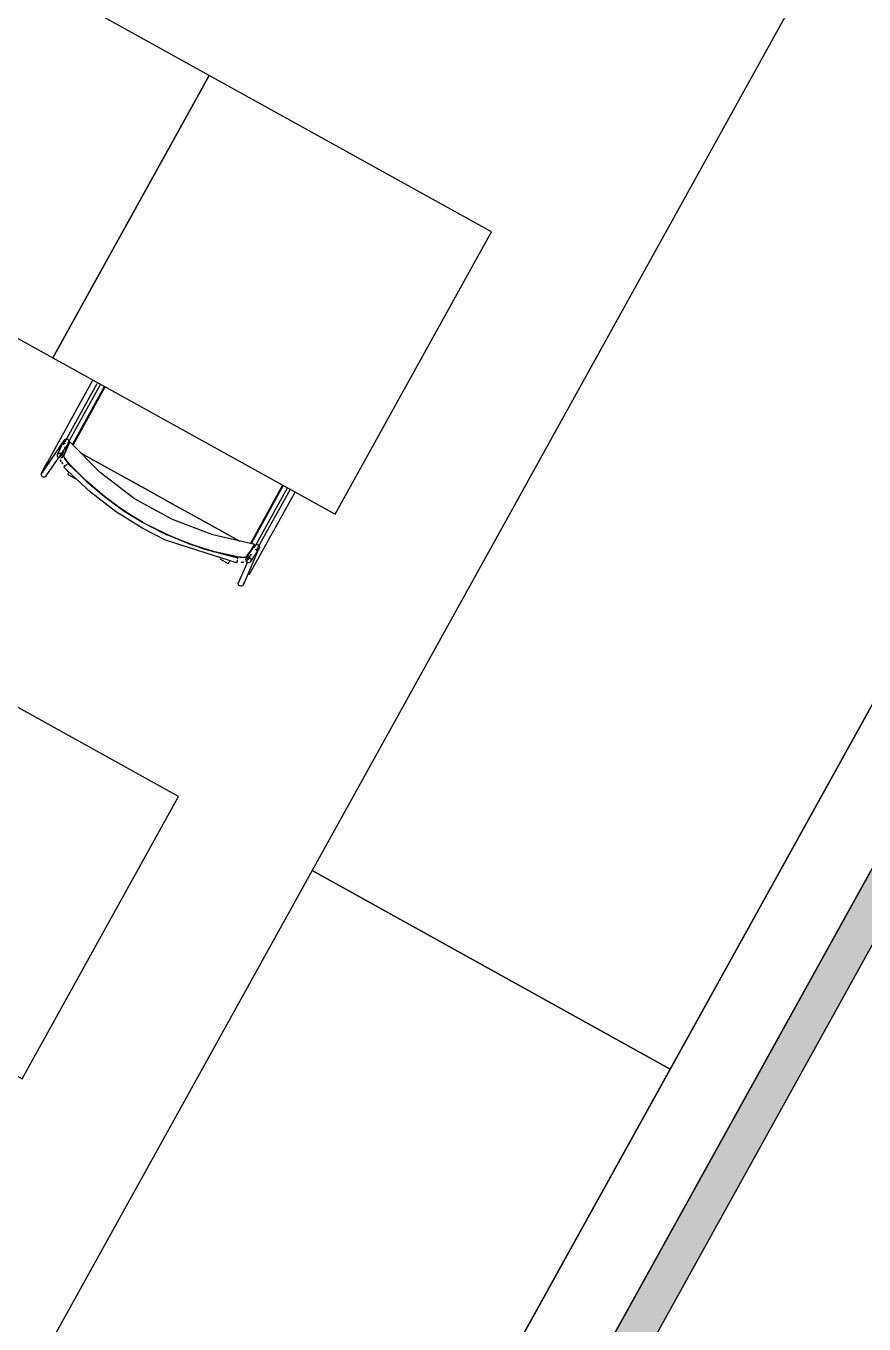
# Model space of a CAD drawing. Header units: metres. Extents: x 2.5 to 42.6, y 0.9 to 31.9.
# Drawn here: x 23.777 to 24.441, y 18.851 to 19.88 of the extents above; entities that cross this region are included whole.
import ezdxf

# ---------------------------------------------------------------- set-up
doc = ezdxf.new("R2010")
doc.units = ezdxf.units.M
for name, color, linetype in [('ARREDI', 9, 'Continuous'), ('PARETI_STRUTTURE', 7, 'Continuous'), ('PILASTRI_SETTI', 8, 'Continuous')]:
    doc.layers.add(name, color=color, linetype=linetype)

msp = doc.modelspace()

# ---------------------------------------------------------------- linework, layer by layer
at = {"layer": 'ARREDI'}
for points in [[(24.7839, 19.9482), (24.4998, 20.1056), (24.0035, 19.2103), (24.2876, 19.0528), (24.7839, 19.9482), (25.161, 20.6285), (24.8769, 20.786), (24.4998, 20.1056)], [(23.6982, 19.9647), (23.5741, 19.7409), (23.7979, 19.6168), (23.922, 19.8406)], [(23.922, 19.8406), (23.7979, 19.6168), (24.0218, 19.4927), (24.1458, 19.7166)], [(23.6739, 19.3929), (23.5498, 19.1691), (23.7736, 19.045), (23.8977, 19.2689)], [(24.0711, 18.6621), (24.2876, 19.0528), (24.0035, 19.2103), (23.787, 18.8196)]]:
    msp.add_lwpolyline(points, close=True, dxfattribs=at)
for points in [[(23.8134, 19.548), (23.8389, 19.594)], [(23.8076, 19.5485), (23.807, 19.549), (23.8067, 19.5496), (23.8065, 19.5504), (23.8067, 19.5511), (23.8069, 19.5515), (23.8069, 19.5516), (23.8071, 19.5518), (23.8076, 19.5522), (23.8083, 19.5524)], [(23.9516, 19.459), (23.9549, 19.4639), (23.9581, 19.4688), (23.9247, 19.4763), (23.8927, 19.4885), (23.8627, 19.5051), (23.8354, 19.5258), (23.8114, 19.5501), (23.8089, 19.5448), (23.8065, 19.5394), (23.8066, 19.5385), (23.8074, 19.537), (23.8087, 19.5351), (23.8103, 19.5332)], [(23.8073, 19.5452), (23.8077, 19.5461)], [(23.8084, 19.5524), (23.8091, 19.5524), (23.8098, 19.5522), (23.8104, 19.5517), (23.8107, 19.551), (23.8109, 19.5503), (23.8107, 19.5495)], [(23.8096, 19.5487), (23.8114, 19.5501)], [(23.8032, 19.5371), (23.8025, 19.5374), (23.8019, 19.5379), (23.8016, 19.5385), (23.8015, 19.5393), (23.8015, 19.5393), (23.8016, 19.54), (23.8017, 19.5401), (23.802, 19.5406), (23.8026, 19.5411), (23.8033, 19.5413)], [(23.8033, 19.5413), (23.804, 19.5413), (23.8047, 19.541), (23.8053, 19.5405), (23.8057, 19.5399), (23.8058, 19.5392), (23.8058, 19.5392), (23.8056, 19.5384), (23.8056, 19.5383), (23.8053, 19.5378), (23.8047, 19.5374), (23.804, 19.5371)], [(23.8045, 19.5345), (23.8037, 19.536)], [(23.8037, 19.536), (23.8044, 19.5346)], [(23.8042, 19.5383), (23.806, 19.5423), (23.8067, 19.5438)], [(23.8103, 19.5332), (23.8086, 19.5352), (23.8074, 19.537), (23.8066, 19.5385), (23.8065, 19.5394)], [(23.8201, 19.5413), (23.8326, 19.5344), (23.8528, 19.5232), (23.8729, 19.512), (23.8932, 19.5008), (23.9134, 19.4896), (23.9335, 19.4785), (23.946, 19.4715)], [(23.946, 19.4715), (23.8201, 19.5413)], [(23.7912, 19.5222), (23.7905, 19.5222), (23.7898, 19.5225), (23.7892, 19.523), (23.7888, 19.5237), (23.7887, 19.5244), (23.7889, 19.5251), (23.7891, 19.5256), (23.7891, 19.5256), (23.7893, 19.5258), (23.7898, 19.5262), (23.7906, 19.5265)], [(23.7931, 19.5243), (23.7929, 19.5236), (23.7927, 19.5231), (23.7927, 19.5231), (23.7925, 19.5229), (23.7919, 19.5225), (23.7912, 19.5222)], [(23.7936, 19.534), (23.7936, 19.534), (23.7936, 19.534), (23.7939, 19.5338), (23.7943, 19.5336)], [(23.7943, 19.5336), (23.7949, 19.5333)], [(23.8058, 19.5326), (23.805, 19.5338)], [(23.805, 19.5337), (23.8057, 19.5327)], [(23.8073, 19.5308), (23.8066, 19.5316)], [(23.8067, 19.5303), (23.8069, 19.5304), (23.8073, 19.5308), (23.8078, 19.5312), (23.8083, 19.5317), (23.8089, 19.5322)], [(23.8067, 19.5303), (23.8067, 19.5302)], [(23.8089, 19.5322), (23.8094, 19.5327), (23.8097, 19.533), (23.8099, 19.5331)], [(23.8108, 19.5262), (23.8104, 19.5256), (23.8101, 19.525), (23.8099, 19.5246), (23.8097, 19.5243)], [(23.8689, 19.4866), (23.8546, 19.4953), (23.8388, 19.5067), (23.824, 19.5194), (23.8103, 19.5332)], [(23.8104, 19.5331), (23.8241, 19.5193), (23.8389, 19.5067), (23.8546, 19.4952), (23.8689, 19.4866)], [(23.9807, 19.5155), (23.9552, 19.4694)], [(23.8738, 19.4839), (23.8883, 19.4765)], [(23.8884, 19.4765), (23.8738, 19.4839)], [(23.8889, 19.4763), (23.9067, 19.4691), (23.9252, 19.4633), (23.9442, 19.4589)], [(23.9443, 19.4589), (23.9254, 19.4632), (23.9068, 19.469), (23.8889, 19.4763)], [(23.9581, 19.4688), (23.9577, 19.4658), (23.9581, 19.4688)], [(23.958, 19.4679), (23.9585, 19.4684), (23.9592, 19.4687), (23.9599, 19.4688), (23.9607, 19.4685), (23.9613, 19.4681), (23.9617, 19.4675)], [(23.9617, 19.4675), (23.9619, 19.4667), (23.9618, 19.466), (23.9617, 19.4658), (23.9617, 19.4658), (23.9614, 19.4653), (23.9609, 19.4648), (23.9602, 19.4645), (23.9594, 19.4645), (23.9587, 19.4647)], [(23.9371, 19.4537), (23.9372, 19.454), (23.9375, 19.4544), (23.9378, 19.455), (23.9382, 19.4556)], [(23.9441, 19.4565), (23.944, 19.4557), (23.9439, 19.4551), (23.9438, 19.4546), (23.9437, 19.4543), (23.9437, 19.4543), (23.9437, 19.4543), (23.9438, 19.4545)], [(23.9445, 19.4585), (23.9444, 19.4583), (23.9443, 19.4578), (23.9442, 19.4572)], [(23.9443, 19.4589), (23.9468, 19.4586), (23.9491, 19.4585), (23.9507, 19.4586), (23.9516, 19.459)], [(23.9516, 19.459), (23.9508, 19.4586), (23.9491, 19.4585), (23.9469, 19.4586), (23.9444, 19.4589)], [(23.9494, 19.4547), (23.9485, 19.4546), (23.9473, 19.4547)], [(23.9473, 19.4547), (23.9486, 19.4546)], [(23.9508, 19.4564), (23.9509, 19.4571), (23.9512, 19.4576), (23.9513, 19.4577), (23.9518, 19.4582), (23.9518, 19.4582), (23.9525, 19.4585), (23.9532, 19.4585), (23.9539, 19.4583), (23.9545, 19.4579), (23.9549, 19.4572)], [(23.9551, 19.4612), (23.9543, 19.4601), (23.951, 19.4551)], [(23.9549, 19.4572), (23.9551, 19.4565), (23.955, 19.4558), (23.9548, 19.4553), (23.9547, 19.4551), (23.9542, 19.4547), (23.9542, 19.4546), (23.9535, 19.4543), (23.9527, 19.4543), (23.952, 19.4545), (23.9514, 19.455)], [(23.9525, 19.4459), (23.9531, 19.4456)], [(23.9531, 19.4456), (23.9536, 19.4453), (23.9538, 19.4452)], [(23.9539, 19.4452), (23.9538, 19.4452)], [(23.9451, 19.4369), (23.9449, 19.4376), (23.945, 19.4384), (23.9451, 19.4386), (23.9451, 19.4386), (23.9454, 19.4391), (23.9459, 19.4396)], [(23.9491, 19.4386), (23.9493, 19.4379), (23.9492, 19.4371), (23.9491, 19.4369), (23.9491, 19.4369), (23.9488, 19.4365), (23.9483, 19.436), (23.9476, 19.4357), (23.9469, 19.4356), (23.9461, 19.4359), (23.9455, 19.4363), (23.9451, 19.4369)]]:
    msp.add_lwpolyline(points, dxfattribs=at)
at = {"layer": 'PARETI_STRUTTURE'}
for points in [[(24.067, 18.5248), (24.0928, 18.5105), (25.2724, 20.6387), (25.2466, 20.6531)], [(25.161, 20.6285), (24.0567, 18.6363)], [(25.2161, 20.598), (24.0813, 18.5506)], [(24.1118, 18.6057), (25.2161, 20.598)], [(23.8297, 19.5992), (23.7936, 19.534)], [(23.8064, 19.5481), (23.8331, 19.5964)], [(23.8357, 19.5959), (23.8097, 19.5491)], [(23.8139, 19.5476), (23.8394, 19.5938)], [(23.8069, 19.5515), (23.7891, 19.5256)], [(23.7927, 19.5231), (23.8105, 19.5491)], [(23.8017, 19.5401), (23.8067, 19.5508)], [(23.8106, 19.5489), (23.8105, 19.5488), (23.8105, 19.5487), (23.8104, 19.5485), (23.8104, 19.5484), (23.8103, 19.5483), (23.8103, 19.5482), (23.8102, 19.5481), (23.8101, 19.548), (23.8101, 19.5478), (23.81, 19.5477), (23.81, 19.5476), (23.8099, 19.5475), (23.8099, 19.5474), (23.8098, 19.5472), (23.8097, 19.5471), (23.8097, 19.547), (23.8096, 19.5469), (23.8096, 19.5468), (23.8095, 19.5466), (23.8095, 19.5465), (23.8094, 19.5464), (23.8094, 19.5463), (23.8093, 19.5462), (23.8092, 19.546), (23.8092, 19.5459), (23.8091, 19.5458), (23.8091, 19.5457), (23.809, 19.5456), (23.809, 19.5455), (23.8089, 19.5453), (23.8089, 19.5452), (23.8088, 19.5451), (23.8087, 19.545), (23.8087, 19.5449), (23.8086, 19.5447), (23.8086, 19.5446), (23.8085, 19.5445), (23.8085, 19.5444), (23.8084, 19.5443), (23.8084, 19.5441), (23.8083, 19.544), (23.8082, 19.5439), (23.8082, 19.5438), (23.8081, 19.5437), (23.8081, 19.5436), (23.808, 19.5434), (23.8079, 19.5433), (23.8079, 19.5432), (23.8078, 19.5431), (23.8078, 19.543), (23.8077, 19.5429), (23.8077, 19.5427), (23.8076, 19.5426), (23.8076, 19.5425), (23.8075, 19.5424), (23.8074, 19.5423), (23.8074, 19.5421), (23.8073, 19.542), (23.8073, 19.5419), (23.8072, 19.5418), (23.8072, 19.5417), (23.8071, 19.5415), (23.8071, 19.5414), (23.807, 19.5413), (23.8069, 19.5412), (23.8069, 19.5411), (23.8068, 19.541), (23.8068, 19.5408), (23.8067, 19.5407), (23.8067, 19.5406), (23.8066, 19.5405), (23.8065, 19.5404), (23.8065, 19.5402), (23.8064, 19.5401), (23.8064, 19.54), (23.8063, 19.5399), (23.8063, 19.5398), (23.8062, 19.5396), (23.8062, 19.5395), (23.8061, 19.5394), (23.806, 19.5393), (23.806, 19.5392), (23.8059, 19.539), (23.8059, 19.5389), (23.8058, 19.5388), (23.8058, 19.5387), (23.8057, 19.5386), (23.8057, 19.5385), (23.8056, 19.5383), (23.8056, 19.5383)], [(23.806, 19.5423), (23.805, 19.5406)], [(23.7889, 19.5254), (23.7895, 19.5265), (23.7903, 19.528), (23.7918, 19.5308), (23.7936, 19.534)], [(23.8692, 19.4814), (23.8477, 19.4948), (23.8277, 19.5102), (23.8093, 19.5275), (23.8067, 19.5302)], [(23.8097, 19.5243), (23.816, 19.5209)], [(23.8099, 19.5331), (23.8279, 19.5157), (23.8476, 19.5001), (23.8688, 19.4866), (23.8713, 19.4852)], [(23.9802, 19.5157), (23.9547, 19.4696)], [(23.9539, 19.4452), (23.99, 19.5103)], [(23.9578, 19.4663), (23.984, 19.5136)], [(23.9862, 19.5124), (23.9606, 19.4663)], [(23.8713, 19.4852), (23.8938, 19.4742), (23.9173, 19.4654), (23.9416, 19.4591), (23.9445, 19.4585)], [(23.9437, 19.4543), (23.8873, 19.4723), (23.8692, 19.4814)], [(23.9491, 19.4369), (23.9617, 19.4658)], [(23.9512, 19.4576), (23.9575, 19.4675)], [(23.9617, 19.4658), (23.9611, 19.4651), (23.9611, 19.465), (23.961, 19.4649), (23.9609, 19.4648), (23.9609, 19.4647), (23.9608, 19.4646), (23.9607, 19.4645), (23.9606, 19.4644), (23.9606, 19.4643), (23.9605, 19.4642), (23.9604, 19.464), (23.9604, 19.4639), (23.9603, 19.4638), (23.9602, 19.4637), (23.9601, 19.4636), (23.9601, 19.4635), (23.96, 19.4634), (23.9599, 19.4633), (23.9599, 19.4632), (23.9598, 19.463), (23.9597, 19.4629), (23.9596, 19.4628), (23.9596, 19.4627), (23.9595, 19.4626), (23.9594, 19.4625), (23.9594, 19.4624), (23.9593, 19.4623), (23.9592, 19.4622), (23.9591, 19.4621), (23.9591, 19.4619), (23.959, 19.4618), (23.9589, 19.4617), (23.9589, 19.4616), (23.9588, 19.4615), (23.9587, 19.4614), (23.9586, 19.4613), (23.9586, 19.4612), (23.9585, 19.4611), (23.9584, 19.4609), (23.9584, 19.4608), (23.9583, 19.4607), (23.9582, 19.4606), (23.9582, 19.4605), (23.9581, 19.4604), (23.958, 19.4603), (23.9579, 19.4602), (23.9579, 19.4601), (23.9578, 19.46), (23.9577, 19.4598), (23.9577, 19.4597), (23.9576, 19.4596), (23.9575, 19.4595), (23.9574, 19.4594), (23.9574, 19.4593), (23.9573, 19.4592), (23.9572, 19.4591), (23.9572, 19.459), (23.9571, 19.4588), (23.957, 19.4587), (23.9569, 19.4586), (23.9569, 19.4585), (23.9568, 19.4584), (23.9567, 19.4583), (23.9567, 19.4582), (23.9566, 19.4581), (23.9565, 19.458), (23.9564, 19.4579), (23.9564, 19.4578), (23.9563, 19.4576), (23.9562, 19.4575), (23.9562, 19.4574), (23.9561, 19.4573), (23.956, 19.4572), (23.9559, 19.4571), (23.9559, 19.457), (23.9558, 19.4569), (23.9557, 19.4568), (23.9557, 19.4566), (23.9556, 19.4565), (23.9555, 19.4564), (23.9555, 19.4563), (23.9554, 19.4562), (23.9553, 19.4561), (23.9552, 19.456), (23.9552, 19.4559), (23.9551, 19.4558), (23.955, 19.4557), (23.955, 19.4555), (23.9549, 19.4554), (23.9548, 19.4553), (23.9548, 19.4553)], [(23.9577, 19.4675), (23.9573, 19.4665)], [(23.9605, 19.4661), (23.9591, 19.4635)], [(23.9304, 19.4574), (23.9371, 19.4537)], [(23.9522, 19.4549), (23.9451, 19.4386)], [(23.9547, 19.4606), (23.9529, 19.4564)], [(23.9534, 19.4584), (23.9539, 19.4593)]]:
    msp.add_lwpolyline(points, dxfattribs=at)
at = {"layer": 'PILASTRI_SETTI'}
msp.add_solid([(24.0928, 18.5105), (25.2724, 20.6388), (24.067, 18.5248), (25.2466, 20.6531)], dxfattribs=at)

doc.saveas('drawing.dxf')
